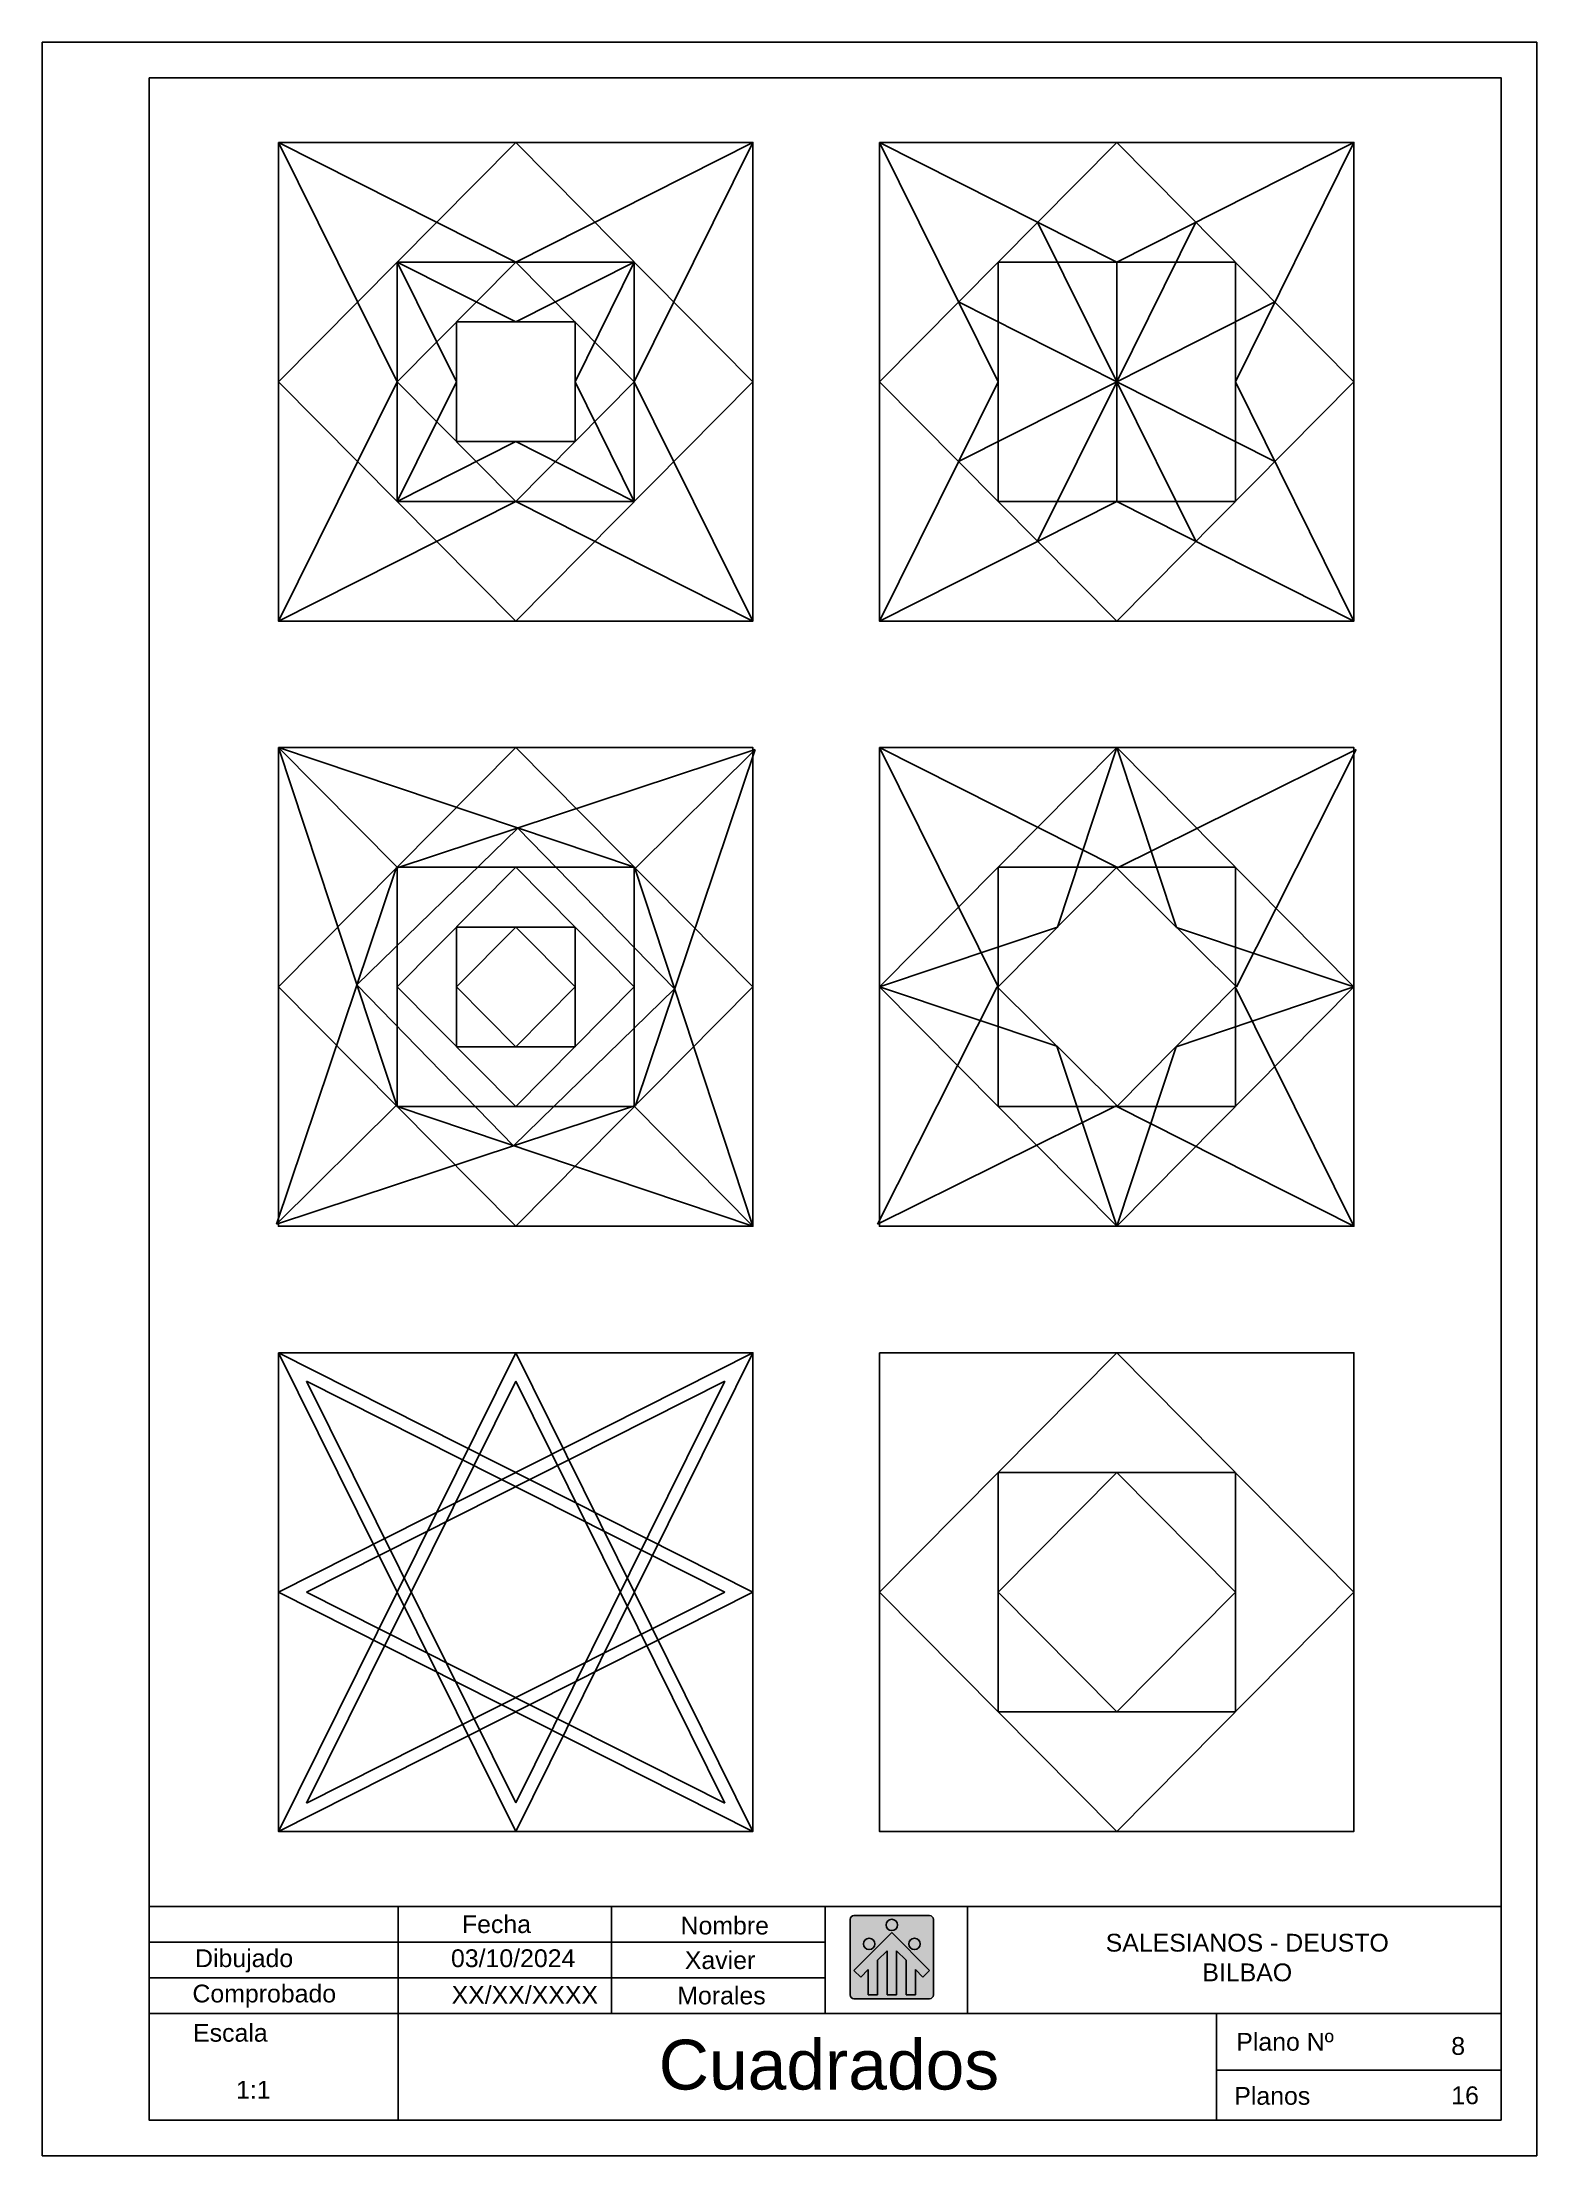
# Paper-space layout 'Cuadrados' of a CAD drawing. Header units: millimetres. Extents: x -1918 to -1708, y -397 to -100.
# The model-space entities are those that its viewports show. They can reach past a viewport. Long polylines and large blocks are cut down to what shows.
import ezdxf

# ---------------------------------------------------------------- set-up
doc = ezdxf.new("R2010")
doc.units = ezdxf.units.MM
for name, color, linetype in [('Caj_Borde', 2, 'Continuous'), ('Caj_text_editar', 6, 'Continuous'), ('Caj_texto_fijo', 7, 'Continuous'), ('Cajetin', 7, 'Continuous'), ('Cotas', 3, 'Continuous'), ('Figura', 7, 'Continuous'), ('Logo_SD', 1, 'Continuous')]:
    doc.layers.add(name, color=color, linetype=linetype)
doc.styles.get("Standard").update_dxf_attribs({"font": 'arial.ttf'})

# ---------------------------------------------------------------- blocks, each defined once
blk = doc.blocks.new('*U64')
at = {"layer": 'Figura'}
for q in [(28.125, 9.45825), (-9.375, -28.37475), (-9.375, 9.45825)]:
    blk.add_line((-28.125, 28.37475), q, dxfattribs=at)
blk = doc.blocks.new('*U65')
at = {"layer": 'Figura', "color": 0, "linetype": 'ByBlock', "lineweight": -2, "transparency": 16777216}
blk.add_blockref('*U64', (1378.47, 177.26), dxfattribs=at)
for p, rotation in [((1397.3, 177.17), 270), ((1378.39, 158.42), 90), ((1397.22, 158.34), 180)]:
    blk.add_blockref('*U64', p, dxfattribs=dict(at, rotation=rotation))
blk = doc.blocks.new('*U66')
at = {"layer": 'Figura'}
for p, q in [((18.75, 0), (-18.75, 18.9165)), ((-18.75, 18.9165), (0, -18.9165)), ((0, -18.9165), (18.75, 0))]:
    blk.add_line(p, q, dxfattribs=at)
blk = doc.blocks.new('*U67')
at = {"layer": 'Figura', "color": 0, "linetype": 'ByBlock', "lineweight": -2, "transparency": 16777216}
blk.add_blockref('*U66', (1464.09, 186.71), dxfattribs=at)
for p, rotation in [((1501.76, 186.55), 270.0000000000001), ((1463.93, 149.05), 90.00000000000001), ((1501.59, 148.88), 180)]:
    blk.add_blockref('*U66', p, dxfattribs=dict(at, rotation=rotation))

msp = doc.modelspace()

# ---------------------------------------------------------------- linework, layer by layer
at = {"layer": 'Figura'}
for p, q in [((1387.844, 301.296), (1350.344, 263.463)), ((1350.344, 301.296), (1387.844, 282.38)), ((1350.344, 301.296), (1369.094, 263.463)), ((1425.344, 263.463), (1387.844, 301.296)), ((1425.344, 301.296), (1387.844, 282.38)), ((1406.594, 263.463), (1425.344, 301.296)), ((1482.844, 301.296), (1445.344, 263.463)), ((1445.344, 301.296), (1464.094, 263.463)), ((1482.844, 282.38), (1445.344, 301.296)), ((1520.344, 263.463), (1482.844, 301.296)), ((1520.344, 301.296), (1482.844, 282.38)), ((1501.594, 263.463), (1520.344, 301.296)), ((1470.344, 288.685), (1482.844, 263.463)), ((1495.344, 288.685), (1482.844, 263.463)), ((1369.094, 282.38), (1406.594, 282.38)), ((1369.094, 244.547), (1369.094, 282.38)), ((1387.844, 282.38), (1369.094, 263.463)), ((1369.094, 282.38), (1378.469, 263.463)), ((1387.844, 272.921), (1369.094, 282.38)), ((1406.594, 263.463), (1387.844, 282.38)), ((1406.594, 282.38), (1387.844, 272.921)), ((1397.219, 263.463), (1406.594, 282.38)), ((1406.594, 282.38), (1406.594, 244.547)), ((1464.094, 282.38), (1464.094, 244.547)), ((1501.594, 282.38), (1464.094, 282.38)), ((1482.844, 282.38), (1482.844, 244.547)), ((1501.594, 244.547), (1501.594, 282.38)), ((1482.844, 263.463), (1457.844, 276.074)), ((1482.844, 263.463), (1507.844, 276.074)), ((1378.469, 272.921), (1378.469, 254.005)), ((1397.219, 272.921), (1378.469, 272.921)), ((1397.219, 254.005), (1397.219, 272.921)), ((1350.344, 263.463), (1387.844, 225.63)), ((1369.094, 263.463), (1350.344, 225.63)), ((1369.094, 263.463), (1387.844, 244.547)), ((1378.469, 263.463), (1369.094, 244.547)), ((1387.844, 225.63), (1425.344, 263.463)), ((1387.844, 244.547), (1406.594, 263.463)), ((1406.594, 244.547), (1397.219, 263.463)), ((1425.344, 225.63), (1406.594, 263.463)), ((1445.344, 263.463), (1482.844, 225.63)), ((1464.094, 263.463), (1445.344, 225.63)), ((1457.844, 250.852), (1482.844, 263.463)), ((1482.844, 263.463), (1470.344, 238.241)), ((1482.844, 225.63), (1520.344, 263.463)), ((1482.844, 263.463), (1495.344, 238.241)), ((1507.844, 250.852), (1482.844, 263.463)), ((1520.344, 225.63), (1501.594, 263.463)), ((1369.094, 244.547), (1387.844, 254.005)), ((1378.469, 254.005), (1397.219, 254.005)), ((1387.844, 254.005), (1406.594, 244.547)), ((1350.344, 225.63), (1387.844, 244.547)), ((1406.594, 244.547), (1369.094, 244.547)), ((1387.844, 244.547), (1425.344, 225.63)), ((1445.344, 225.63), (1482.844, 244.547)), ((1464.094, 244.547), (1501.594, 244.547)), ((1482.844, 244.547), (1520.344, 225.63)), ((1387.844, 205.63), (1350.344, 167.797)), ((1425.344, 167.797), (1387.844, 205.63)), ((1482.844, 205.63), (1445.344, 167.797)), ((1482.844, 205.63), (1473.469, 177.255)), ((1520.344, 167.797), (1482.844, 205.63)), ((1492.303, 177.172), (1482.844, 205.63)), ((1388.177, 192.907), (1362.734, 168.13)), ((1412.954, 167.464), (1388.177, 192.907)), ((1369.094, 186.714), (1369.094, 148.881)), ((1406.594, 186.714), (1369.094, 186.714)), ((1406.594, 148.881), (1406.594, 186.714)), ((1464.094, 186.714), (1464.094, 148.881)), ((1501.594, 186.714), (1464.094, 186.714)), ((1501.594, 148.881), (1501.594, 186.714)), ((1378.469, 177.255), (1378.469, 158.339)), ((1397.219, 177.255), (1378.469, 177.255)), ((1387.844, 177.255), (1378.469, 167.797)), ((1397.219, 167.797), (1387.844, 177.255)), ((1397.219, 158.339), (1397.219, 177.255)), ((1473.469, 177.255), (1445.344, 167.797)), ((1520.344, 167.797), (1492.303, 177.172)), ((1350.344, 167.797), (1387.844, 129.964)), ((1362.734, 168.13), (1387.511, 142.687)), ((1378.469, 167.797), (1387.844, 158.339)), ((1387.511, 142.687), (1412.954, 167.464)), ((1387.844, 129.964), (1425.344, 167.797)), ((1387.844, 158.339), (1397.219, 167.797)), ((1445.344, 167.797), (1482.844, 129.964)), ((1445.344, 167.797), (1473.386, 158.422)), ((1482.844, 129.964), (1520.344, 167.797)), ((1492.219, 158.339), (1520.344, 167.797)), ((1378.469, 158.339), (1397.219, 158.339)), ((1473.386, 158.422), (1482.844, 129.964)), ((1482.844, 129.964), (1492.219, 158.339)), ((1369.094, 148.881), (1406.594, 148.881)), ((1464.094, 148.881), (1501.594, 148.881)), ((1350.344, 34.298), (1387.844, 109.964)), ((1350.344, 72.131), (1425.344, 109.964)), ((1387.844, 34.298), (1350.344, 109.964)), ((1350.344, 109.964), (1425.344, 72.131)), ((1387.844, 109.964), (1425.344, 34.298)), ((1425.344, 109.964), (1387.844, 34.298)), ((1482.844, 109.964), (1445.344, 72.131)), ((1520.344, 72.131), (1482.844, 109.964)), ((1354.785, 72.131), (1420.888, 105.476)), ((1354.801, 105.476), (1420.904, 72.131)), ((1387.844, 38.802), (1354.801, 105.476)), ((1354.801, 38.786), (1387.844, 105.46)), ((1420.888, 105.476), (1387.844, 38.802)), ((1387.844, 105.46), (1420.888, 38.786)), ((1464.094, 91.048), (1464.094, 53.215)), ((1501.594, 91.048), (1464.094, 91.048)), ((1482.844, 91.048), (1464.094, 72.131)), ((1501.594, 72.131), (1482.844, 91.048)), ((1501.594, 53.215), (1501.594, 91.048)), ((1425.344, 34.298), (1350.344, 72.131)), ((1425.344, 72.131), (1350.344, 34.298)), ((1420.888, 38.786), (1354.785, 72.131)), ((1420.904, 72.131), (1354.801, 38.786)), ((1445.344, 72.131), (1482.844, 34.298)), ((1464.094, 72.131), (1482.844, 53.215)), ((1482.844, 34.298), (1520.344, 72.131)), ((1482.844, 53.215), (1501.594, 72.131)), ((1464.094, 53.215), (1501.594, 53.215))]:
    msp.add_line(p, q, dxfattribs=at)
for points in [[(1350.344, 301.296), (1425.344, 301.296), (1425.344, 225.63), (1350.344, 225.63)], [(1445.344, 301.296), (1520.344, 301.296), (1520.344, 225.63), (1445.344, 225.63)], [(1350.344, 205.63), (1425.344, 205.63), (1425.344, 129.964), (1350.344, 129.964)], [(1445.344, 205.63), (1520.344, 205.63), (1520.344, 129.964), (1445.344, 129.964)], [(1406.594, 167.797), (1387.844, 186.714), (1369.094, 167.797), (1387.844, 148.881)], [(1350.344, 109.964), (1425.344, 109.964), (1425.344, 34.298), (1350.344, 34.298)], [(1445.344, 109.964), (1520.344, 109.964), (1520.344, 34.298), (1445.344, 34.298)]]:
    msp.add_lwpolyline(points, close=True, dxfattribs=at)

# ---------------------------------------------------------------- block references
for name in ['*U65', '*U67']:
    msp.add_blockref(name, (0, 0), dxfattribs=at)

psp = doc.layouts.new('Cuadrados')

# ---------------------------------------------------------------- hatches: boundary and pattern name
at = {"true_color": 0xffffff}
h = psp.add_hatch(color=7, dxfattribs=at)
h.dxf.hatch_style = 1
h.paths.add_polyline_path([(-1797.61, -364.5, 1), (-1799.2, -364.5, 1)])
h.paths.add_polyline_path([(-1800.8, -367.16, 1), (-1802.39, -367.16, 1)], flags=17)
h.paths.add_polyline_path([(-1796.01, -367.16, 1), (-1794.42, -367.16, 1)], flags=17)
h.paths.add_polyline_path([(-1798.41, -365.56), (-1803.72, -370.88), (-1802.78, -371.82), (-1801.73, -370.76), (-1801.73, -374.33), (-1800.4, -374.33), (-1800.4, -369.44), (-1799.07, -368.11), (-1799.07, -374.33), (-1797.74, -374.33), (-1797.74, -368.11), (-1796.41, -369.44), (-1796.41, -374.33), (-1795.08, -374.33), (-1795.08, -370.76), (-1794.03, -371.82), (-1793.09, -370.88)])
at = {"layer": 'Cotas'}
h = psp.add_hatch(color=1, dxfattribs=at)
h.dxf.hatch_style = 1
h.paths.add_polyline_path([(-1804.25, -374.33, 0.414214), (-1803.72, -374.86), (-1793.09, -374.86, 0.414214), (-1792.56, -374.33), (-1792.56, -370.88), (-1792.56, -363.71, 0.414214), (-1793.09, -363.17), (-1803.72, -363.17, 0.414214), (-1804.25, -363.71)])
h.paths.add_polyline_path([(-1800.8, -367.16, -1), (-1802.39, -367.16, -1)], flags=16)
h.paths.add_polyline_path([(-1798.41, -365.56), (-1793.09, -370.88), (-1794.03, -371.82), (-1795.08, -370.76), (-1795.08, -374.33), (-1796.41, -374.33), (-1796.41, -369.44), (-1797.74, -368.11), (-1797.74, -374.33), (-1799.07, -374.33), (-1799.07, -368.11), (-1800.4, -369.44), (-1800.4, -374.33), (-1801.73, -374.33), (-1801.73, -370.76), (-1802.78, -371.82), (-1803.72, -370.88)], flags=16)
h.paths.add_polyline_path([(-1797.61, -364.5, -1), (-1799.2, -364.5, -1)], flags=16)
h.paths.add_polyline_path([(-1794.42, -367.16, -1), (-1796.01, -367.16, -1)], flags=16)

# ---------------------------------------------------------------- linework, layer by layer
at = {"layer": 'Caj_Borde'}
psp.add_lwpolyline([(-1917.78, -99.92), (-1707.78, -99.92), (-1707.78, -396.92), (-1917.78, -396.92)], close=True, dxfattribs=at)
at = {"layer": 'Cajetin'}
for p, q in [((-1902.78, -361.92), (-1712.78, -361.92)), ((-1867.78, -391.92), (-1867.78, -361.92)), ((-1837.78, -361.92), (-1837.78, -376.92)), ((-1807.78, -361.92), (-1807.78, -376.92)), ((-1787.78, -361.92), (-1787.78, -376.92)), ((-1902.78, -366.92), (-1807.78, -366.92)), ((-1902.78, -371.92), (-1807.78, -371.92)), ((-1902.78, -376.92), (-1712.78, -376.92)), ((-1752.78, -391.92), (-1752.78, -376.92)), ((-1712.78, -384.92), (-1752.78, -384.92))]:
    psp.add_line(p, q, dxfattribs=at)
psp.add_lwpolyline([(-1902.78, -104.92), (-1712.78, -104.92), (-1712.78, -391.92), (-1902.78, -391.92)], close=True, dxfattribs=at)
at = {"layer": 'Logo_SD'}
for p, q in [((-1804.25, -363.71), (-1804.25, -374.33)), ((-1803.72, -363.17), (-1793.09, -363.17)), ((-1792.56, -370.88), (-1792.56, -363.71)), ((-1803.72, -370.88), (-1798.41, -365.56)), ((-1800.4, -369.44), (-1799.07, -368.11)), ((-1799.07, -368.11), (-1799.07, -374.33)), ((-1798.41, -365.56), (-1793.09, -370.88)), ((-1797.74, -368.11), (-1796.41, -369.44)), ((-1797.74, -368.11), (-1797.74, -374.33)), ((-1802.78, -371.82), (-1803.72, -370.88)), ((-1802.78, -371.82), (-1801.73, -370.76)), ((-1801.73, -370.76), (-1801.73, -374.33)), ((-1800.4, -369.44), (-1800.4, -374.33)), ((-1796.41, -369.44), (-1796.41, -374.33)), ((-1795.08, -370.76), (-1794.03, -371.82)), ((-1795.08, -370.76), (-1795.08, -374.33)), ((-1794.03, -371.82), (-1793.09, -370.88)), ((-1792.56, -374.33), (-1792.56, -370.88)), ((-1793.09, -374.86), (-1803.72, -374.86)), ((-1801.73, -374.33), (-1800.4, -374.33)), ((-1799.07, -374.33), (-1797.74, -374.33)), ((-1796.41, -374.33), (-1795.08, -374.33))]:
    psp.add_line(p, q, dxfattribs=at)
for centre in [(-1798.41, -364.5), (-1801.59, -367.16), (-1795.22, -367.16)]:
    psp.add_circle(centre, 0.797, dxfattribs=at)
for centre, start, end in [((-1803.72, -363.71), 90, 180), ((-1793.09, -363.71), 0, 90), ((-1803.72, -374.33), 180, 270), ((-1793.09, -374.33), 270, 0)]:
    psp.add_arc(centre, 0.531, start, end, dxfattribs=at)

# ---------------------------------------------------------------- texts
at = {"layer": 'Caj_text_editar', "attachment_point": 1}
for s, width, insert, char_height in [('03/10/2024', 4.8216, (-1860.35, -367.92), 2.5), ('Xavier', 4.8216, (-1827.49, -368.19), 2.5), ('XX/XX/XXXX', 4.8216, (-1860.26, -373.06), 2.5), ('Morales', 4.8216, (-1828.55, -373.16), 2.5), ('Cuadrados', 46.3053, (-1831.16, -380.62), 7), ('8', 3.8577, (-1719.79, -380.25), 2.5), ('1:1', 4.8216, (-1890.55, -386.4), 2.5), ('16', 4.8216, (-1719.79, -387.18), 2.5)]:
    psp.add_mtext_dynamic_manual_height_columns(s, width=width, gutter_width=12.5, heights=[0], dxfattribs=dict(at, insert=insert, char_height=char_height))
at = {"layer": 'Caj_texto_fijo', "char_height": 2.5}
for s, width, insert, attachment_point in [('Fecha', 9.4868, (-1858.81, -363.13), 1), ('Nombre', 9.4868, (-1828.09, -363.33), 1), ('Dibujado', 14.1272, (-1896.31, -367.92), 1), ('SALESIANOS - DEUSTO BILBAO', 41.1346, (-1748.46, -365.74), 2), ('Comprobado', 20.531, (-1896.68, -372.88), 1), ('Escala', 11.1573, (-1896.59, -378.4), 1), ('Plano Nº', 14.4057, (-1750, -379.66), 1), ('Planos', 10.9717, (-1750.28, -387.26), 1)]:
    psp.add_mtext_dynamic_manual_height_columns(s, width=width, gutter_width=12.5, heights=[0], dxfattribs=dict(at, insert=insert, attachment_point=attachment_point))

# ---------------------------------------------------------------- viewports
at = {"layer": 'Cajetin'}
psp.add_viewport(center=(-1807.78, -233.42), size=(190, 257), view_center_point=(1436.747, 166.951), view_height=289.0921, dxfattribs=at)

doc.saveas('drawing.dxf')
